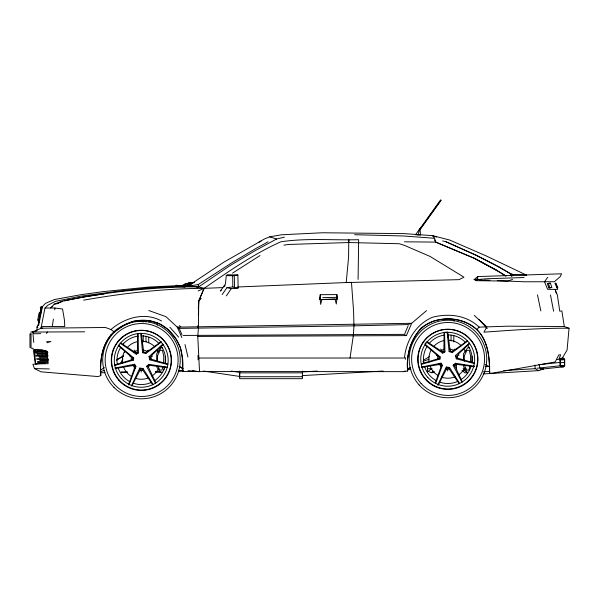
<?xml version="1.0" encoding="UTF-8"?>
<svg xmlns="http://www.w3.org/2000/svg" width="599" height="599" viewBox="0 0 599 599"><rect width="100%" height="100%" fill="white"/><g stroke="black" fill="none" stroke-linecap="round" stroke-linejoin="round"><path stroke-width="0.9" d="M302.383 371.081L302.383 376.734L239.652 376.734L239.682 371.081L239.652 378.688L302.383 378.688L302.383 375.296M197.984 355.432L198.119 359.842M192.346 371.11L199.534 371.642L197.775 336.421L198.404 328.424L198.733 300.855L204.117 288.351C228.736 271.377 253.362 254.103 280.751 241.824C306.389 237.885 332.752 240.416 358.644 239.697L358.09 279.441M141.192 372.061L141.199 370.444L142.951 369.868M447.67 371.013L447.678 369.396L449.43 368.819M444.6 333.141L444.922 351.875L442.728 353.148L427.109 342.471M444.136 332.415L443.852 351.71L442.961 352.212L442.728 353.148M427.401 372.533L427.566 366.296M163.594 362.994L163.722 356.038L162.434 350.325L160.068 350.363L157.395 356.038L157.402 361.257M165.174 363.308L165.309 356.24M470.477 362.125L470.589 356.038L469.302 350.325L466.935 350.363L464.262 356.038L464.27 361.257M472.064 362.425L472.177 356.24M405.366 359.378L405.403 357.603M456.453 368.714L456.543 364.686M198.374 315.591L198.733 301.117L204.117 288.351L222.821 287.587M512.557 279.456L507.443 281.096L476.377 280.676L477.747 276.573L474.176 279.546L476.377 280.676L477.665 279.628L477.747 276.573L561.6 273.788L560.17 276.686L554.397 281.725L524.514 281.785L497.282 280.617M188.588 285.648L188.123 283.08L189.883 283.08L190.385 284.72L190.153 285.648L188.588 285.648L187.846 284.008L188.123 283.08M320.061 299.53L320.263 294.701L336.855 294.588L337.379 299.073L319.791 299.65L320.263 294.701M84.631 331.801L30.721 332.071L36.764 330.85L37.198 326.313L38.156 325.287L41.009 307.774L42.237 306.8L40.957 306.606L42.402 306.628L45.442 303.379L54.442 299.53L80.76 294.73L102.781 291.676L148.26 287.101L174.893 285.798L185.301 286.861L198.628 286.921L204.117 288.351L198.142 290.957M40.957 312.191L39.512 312.296L38.351 316.564L37.804 320.817L39.1 321.304M198.291 308.358L198.733 301.132L201.212 298.399M136.25 354.196L136.482 353.26L137.373 352.766L137.658 333.463L138.129 333.366L138.444 352.923L136.25 354.196L119.95 343.062M564.43 365.442L564.4 359.617L563.629 358.951L561.106 358.921L560.335 359.767L560.312 364.963L561.083 366.094L563.704 366.034L564.43 365.442L560.724 365.832M114.431 365.57L133.532 360.066L133.704 357.97L118.392 345.069M421.689 364.267L440.01 359.018L440.183 356.922L424.871 344.021L425.904 342.688M133.532 360.066L132.693 359.52L132.783 358.487L129.654 355.424L118.168 345.496M440.01 359.018L439.164 358.472L439.254 357.438L436.132 354.376L425.268 344.987M198.501 358.022L404.475 358.022C405.98 340.681 416.11 324.329 432.366 317.29C448.509 313.052 466.733 315.081 479.118 327.136L507.465 326.193L561.84 326.5L564.325 326.597L569.05 328.23L567.081 350.078L561.952 358.674M462.024 370.302L464.846 372.84L467.138 372.84L464.315 370.302L464.472 368.535M563.711 366.798L560.993 366.798L560.102 365.794L560.072 359.145L560.993 358.127L563.711 358.127L564.707 359.145L564.707 366.011L563.711 366.798L540.568 369.239M222.132 294.596L226.909 287.692L231.229 288.688L238.117 287.984L237.87 274.978L227.283 274.746L226.287 275.592L225.426 283.986L220.365 291.069L221.211 290.23M41.301 307.661L40.642 307.422L41.301 307.654L41.114 309.189L38.156 325.287M42.746 328.065L41.009 328.095L41.488 326.492L52.308 326.522L53.386 319.132M54.734 309.893L55.003 308.043L62.558 309.009L64.475 320.3L64.752 326.522L52.308 326.522M350.026 358.022L353.335 335.53L353.972 325.849L353.552 310.671L351.463 282.324L237.691 286.981M38.403 325.107L38.531 324.426M38.957 322.314L39.077 321.633M39.534 319.245L39.661 318.563M40.178 316.265L40.305 315.583M40.65 313.449L40.777 312.768M41.129 310.776L41.256 310.095M64.505 300.893C104.106 292.207 144.778 288.224 185.301 286.861L174.983 286.577L149.031 287.894L118.303 291.196L80.917 296.161L55.632 301.304L47.972 305.146L44.985 308.028L41.009 328.215L32.84 332.071L33.761 342.426M38.598 325.684L42.402 306.628M43.667 362.957L32.923 364.297L34.443 368.587L41.009 371.837L97.981 376.561L100.797 375.625C99.456 356.12 103.994 333.987 123.753 325.242C137.448 317.313 156.084 318.75 167.952 329.457C180.501 340.449 183.99 355.477 182.68 371.56L182.276 358.397L180.576 347.697L176.016 339.169L168.064 329.607L160.098 324.119L148.814 320.443L133.712 321.176L124.083 325.407L114.282 331.921L110.92 329.54L105.506 327.481L41.009 328.215M115.008 368.033L134.648 364.214L134.273 365.353L134.895 366.176L133.772 370.219L128.748 384.034M421.486 366.985L441.126 363.166L440.744 364.304L441.373 365.128L440.25 369.171L435.226 382.986M163.04 366.506L161.992 370.047L159.761 370.047L158.076 366.251M470.17 365.615L468.86 370.047L466.628 370.047L464.27 364.731M189.606 284.008L189.883 283.08M417.982 234.913L419.951 228.616L420.52 235.033L416.312 234.838M182.68 371.56L403.861 371.642L407.739 370.863C405.658 351.291 413.692 328.432 433.406 321.094C448.232 316.594 464.869 319.125 476.684 329.495C488.432 340.292 489.72 358.06 489.645 373.147L492.371 373.184L555.183 361.961L558.777 354.937L560.694 354.773L559.129 358.621M128.957 385.067L135.943 366.386L134.648 364.214M435.705 383.24L442.414 365.338L441.126 363.166M153.187 384.528L143.011 368.46L139.799 368.093L131.653 385.337M459.665 383.48L449.49 367.412L446.27 367.045L437.757 385.03M404.767 333.703L408.189 325.594M197.775 336.421L406.421 335.605L411.663 323.288L426.57 310.604M163.4 370.826L165.114 366.843M131.75 386.198L140.548 369.029L142.173 369.134L143.011 368.46M438.228 385.142L447.026 367.981L448.644 368.078L449.49 367.412M167.78 364.574L149.817 359.864L150.319 358.928L150.124 357.558L149.009 356.622L162.988 344.103M474.258 363.526L456.288 358.816L456.797 357.88L456.595 356.51L455.48 355.574L469.459 343.055M120.406 363.683L122.945 358.988M46.49 333.538L47.433 331.996M226.37 295.884L231.229 288.688M547.621 277.322L544.551 281.8L547.606 289.31L557.729 289.407M133.989 352.789L135.067 351.276L137.695 350.408M148.417 366.91L149.503 365.39M454.349 366.61L456.52 363.586M419.54 229.851L440.812 200.193M415.474 234.793L419.951 228.616M148.23 350.071L147.339 351.276L142.951 349.831M454.708 349.015L453.81 350.228L449.43 348.783M150.124 357.558L152.693 354.316L163.287 344.56M456.595 356.51L459.163 353.268L469.766 343.512M224.026 286.756L225.149 285.371M40.949 309.241L41.908 308.126M479.118 327.136L476.894 329.585C461.754 315.621 437.51 315.523 421.337 327.765C410.457 339.453 405.935 355.492 407.62 371.215M104.174 293.929L83.605 296.962L62.281 301.102L54.284 304.15L50.623 308.006L44.985 308.028M186.506 286.03L188.168 284.353L186.386 286.023M155.478 383.21L146.635 366.348L148.896 364.319L167.181 367.142M461.949 382.162L453.114 365.3L455.375 363.264L474.483 366.214M187.727 286L189.022 284.877M146.635 366.348L149.054 365.248L167.016 367.659M453.114 365.3L455.532 364.199L474.318 366.738M431.707 368.542L428.143 371.35L431.325 372.69L433.167 371.163M434.44 371.672L433.212 372.69L431.325 372.69M140.668 333.261L142.637 352.714L145.857 353.522L161.348 342.036M444.608 332.318L447.139 332.213L449.115 351.665L452.335 352.474L467.819 340.988M52.772 306.351L50.66 308.006L55.003 308.043M184.589 286.195L186.012 285.109L188.767 284.66M555.213 283.686L555.82 283.222L557.826 287.857L557.227 288.314L555.011 283.215L555.82 283.222M175.836 285.289L189.456 286.045L198.254 284.547L231.027 263.283L255.414 248.742L268.142 241.816M160.989 341.715L149.331 350.205L145.325 352.504L143.753 352.145L142.637 352.714M467.46 340.659L455.802 349.15L451.796 351.456L450.223 351.096L449.115 351.665M182.867 286.142L186.139 283.874L193.425 282.683M407.642 369.036L409.918 367.479M232.517 273.137L260.048 255.548M110.92 329.54C124.712 317.71 144.861 311.622 161.58 321.027M190.504 284.375L223.861 262.16L264.548 238.911L269.655 236.86L281.275 234.801L322.419 232.764L403.973 233.61L432.68 235.654L449.677 240.042L486.051 255.855L526.349 275.053L513.972 274.582L510.872 273.885L498.772 266.907L477.425 255.87L445.985 241.741L442.609 240.903M100.49 370.04L104.458 367.629M116.341 360.388L123.476 356.046M181.19 286.142L184.911 283.896L194.121 282.428M407.492 369.546L410.644 367.696M423.261 360.298L429.573 356.6M259.038 242.213L260.999 241.075M555.558 284.48L556.201 284.113L555.43 284.188M556.8 287.34L557.444 286.973L556.673 287.048L557.018 287.842L557.826 287.857M403.861 371.642L405.126 370.931M132.783 358.487L133.704 357.97M439.254 357.438L440.183 356.922M284.473 237.122L276.603 239.008L255.436 250.494L229.829 265.739L198.628 286.921L196.809 287.168M117.112 359.378L123.469 355.941M110.673 335.141L111.466 334.811C101.358 345.9 99.868 361.317 100.797 375.625M57.197 303.543L62.798 301.409M483.183 373.941L538.733 370.631L543.405 368.872L541.563 368.984M423.051 361.392L429.161 359.19M547.419 283.612L550.406 283.17L551.806 287.43L550.87 287.745L548.819 287.872L547.419 283.612L550.406 283.17M548.819 287.872L551.806 287.43M440.632 349.015L441.545 350.228L444.173 349.359M524.484 275.63L526.192 275.083M114.349 365.031L132.693 359.52M556.119 285.768L556.823 285.543M421.606 363.728L439.164 358.472M46.962 342.77L50.915 341.527L46.55 341.715M226.287 275.592L232.667 275.772L237.87 274.978M152.58 356.15L151.128 356.577L151.128 359.378M459.059 355.095L457.599 355.529L457.599 358.329M100.078 371.702L104.421 370.467M41.87 362.665L35.461 363.967L33.072 348.304L31.118 348.214M115.195 368.482L134.273 365.353M421.674 367.434L440.744 364.304M191.89 283.978L190.093 284.285L189.651 283.357L188.191 283.357L194.563 282.301M189.651 283.357L194.203 282.601M83.613 300.159C123.401 293.181 163.692 288.553 204.117 288.351M54.284 304.15L58.335 303.491M283.851 245.178L288.269 244.474L348.79 242.543L399.241 243.733L404.332 245.328L430.089 256.439L463.948 277.172L459.096 279.643L346.215 282.571L348.596 257.038L348.775 239.667L348.79 242.543M226.909 287.692L232.831 286.906L234.523 287.73L238.117 287.984M556.366 359.535L560.072 359.145M560.072 359.632L562.85 359.34M559.773 360.104L564.4 359.617M538.471 364.709L540.32 364.514M542.177 364.319L559.766 362.462M560.05 362.844L564.677 362.358M536.959 368.235L560.102 365.794M477.665 279.628L485.752 278.79L524.08 277.532M44.491 350.752L42.012 350.984L34.57 349.674L35.461 363.967L48.115 363.675L46.969 351.486L41.571 349.651L34.57 349.674L38.111 354.84M483.341 371.807L489.81 371.417M503.669 370.579L535.079 368.67L538.733 370.631M302.405 371.897L317.23 371.066M302.405 375.588L383.038 371.058M408.061 369.65L410.839 369.493M178.667 371.028L183.287 370.781L178.592 370.998M485.19 366.633L489.81 366.483M100.407 372.795L105.08 372.653M322.726 297.628L337.042 297.336L336.301 304.007L335.021 299.156L321.873 299.478L320.675 304.367L320.046 297.688M162.531 347.794L160.802 347.832L156.736 353.59L156.736 361.541M469.399 347.794L467.669 347.832L463.604 353.59L463.604 360.658M40.762 333.658L34.158 333.763L32.84 332.071M183.129 335.44L403.801 334.369L406.421 335.605M155.306 371.927L159.948 371.897M155.5 371.942L161.101 371.904M188.625 284.72L190.385 284.72M181.849 337.537L177.282 327.136L411.663 323.288L407.724 324.576L353.972 325.849L180.089 328.379L177.282 327.136L165.908 316.639L148.754 310.507M569.05 328.23C540.605 328.012 512.212 330.191 483.91 332.16L486.86 326.912L474.243 315.396M37.093 350.879L46.408 350.879M34.877 351.733L46.984 351.733M34.922 352.789L47.965 352.789M37.131 353.492L47.373 353.492M38.965 354.091L47.351 354.091M35.88 355.185L47.987 355.185M35.925 356.135L48.04 356.135M39.931 356.6L47.388 356.6M40.867 357.229L47.388 357.229M37.774 358.322L48.025 358.322M48.077 359.37L36.898 359.37L36.846 358.322M39.968 359.827L48.354 359.827M39.736 360.381L48.122 360.381M47.823 361.474L37.58 361.474L37.625 362.47L47.875 362.47M39.766 362.934L45.359 362.934M427.521 368.714L431.976 368.714M463.192 368.714L465.865 368.714M543.353 368.864L540.635 368.864L539.766 367.861L539.429 364.604M462.787 370.302L464.315 370.302M162.718 372.421L160.345 372.421L156.743 366.843M239.652 372.855L302.383 372.855M38.89 313.928L40.447 313.936M404.437 241.809L435.81 242.108L474.236 258.221L496.564 270.239L506.013 275.997M34.443 368.587L49.29 368.917M354.66 234.711L403.471 235.976L434.537 238.29L435.81 242.108M475.92 279.696L474.176 279.546L476.025 279.606M447.139 332.213L447.685 332.228L450.223 351.096M36.996 327.526L37.857 327.563L37.198 326.343M474.176 279.546L476.025 279.628M484.344 280.018L489.885 280.272M479.402 279.995L485.504 280.519M188.034 370.639L199.534 371.642M192.608 371.058L199.018 371.642M189.456 286.045L198.628 286.921L198.254 284.547M38.351 316.564L39.856 316.759M443.852 351.71L444.922 351.875M137.373 352.766L138.444 352.923M231.214 371.095L239.51 372.331M203.458 371.043L239.51 376.427M40.268 307.639L41.009 307.774M441.373 365.128L442.414 365.338M134.895 366.176L135.943 366.386M433.062 236.118L436.619 237.002M37.902 319.207L39.369 319.574M474.288 363.039L456.797 357.88M167.817 364.087L150.319 358.928M436.282 355.095L437.757 355.529L437.757 359.265M129.803 356.15L131.278 356.577L131.278 360.313M269.655 236.86L276.603 239.008M445.926 368.819L447.678 369.396M139.447 369.868L141.199 370.444M447.895 242.588L477.568 255.855M485.153 364.589L489.346 366.61M477.418 255.855L498.937 266.907M474.243 258.214L496.564 270.239M442.961 352.212L426.788 341.61M136.482 353.26L121.005 343.115M498.78 266.907L510.715 273.885L511.703 276.191M505.803 275.997L496.354 270.239L474.034 258.214L435.6 242.108L434.657 239.967M178.906 366.274L182.875 368.699M179.43 366.536L183.114 368.812M445.985 241.719L447.236 242.535M179.258 325.691L180.793 326.732M513.006 275.615L510.872 273.885L511.883 276.191M177.282 327.136L179.535 329.165L181.991 334.819M476.684 329.495C487.923 340.569 489.712 357.805 489.428 372.877L489.645 373.147M479.133 319.679L487.249 328.552M169.861 327.219L178.629 337.132M446.27 367.045L447.026 367.981M139.799 368.093L140.548 369.029M448.644 368.078L459.171 383.712M142.173 369.134L152.693 384.76M134.154 350.071L136.602 353.417M441.545 350.228L443.08 352.369M438.835 363.586L441.006 366.61M132.903 365.39L135.067 368.422M432.68 235.654L434.537 238.29M555.37 291.129L556.576 293.787M39.122 356.315L40.126 357.79M467.213 372.421L463.611 366.843L463.604 365.076M451.796 351.456L452.335 352.474M145.325 352.504L145.857 353.522M462.331 381.855L454.469 365.091M155.852 382.903L147.998 366.139M555.093 289.384L557.355 295.007L559.751 311.173L561.862 310.963L564.325 326.597M548.362 283.305L549.762 287.565M46.969 351.486L47.493 353.238M455.48 355.574L456.288 358.816M149.009 356.622L149.817 359.864M184.994 344.545L187.936 357.011M143.753 352.145L141.207 333.284M537.468 294.865L540.852 310.941M550.474 294.94L553.596 311.255M45.434 352.804L45.764 354.63M455.375 363.264L455.532 364.199M148.896 364.319L149.054 365.248M123.401 343.197L123.656 345.024M124.42 350.505L124.674 352.339M42.267 352.826L42.522 354.668M43.158 359.273L43.413 361.115M157.133 322.472L157.485 325.235M160.24 346.409L160.592 349.172M336.855 294.588L337.14 299.051M234.321 275.278L234.523 287.73M232.667 275.772L232.831 286.906M197.88 325.676L197.88 327.503M535.079 365.023L535.079 368.67M454.057 319.402L454.057 321.229M453.81 335.403L453.81 341.932M451.062 335.403L451.062 341.003M448.322 334.474L448.322 338.203M157.522 349.524L157.522 351.306M148.979 320.315L148.979 322.142M148.732 337.274L148.732 342.868M145.991 320.315L145.991 322.142M145.991 336.339L145.991 341.932M143.243 335.403L143.243 341.932M142.996 320.315L142.996 322.142M464.629 368.153A19.033 19.033 0 0 1 458.407 375.019M455.12 376.778A19.033 19.033 0 0 1 441.411 377.108M438.064 375.528A19.033 19.033 0 0 1 430.254 366.483M429.011 361.983A19.033 19.033 0 0 1 431.512 349.427M434.38 345.743A19.033 19.033 0 0 1 444.121 340.531M448.756 340.187A19.033 19.033 0 0 1 461.29 345.743M463.663 348.625A19.033 19.033 0 0 1 465.416 351.913M470.941 366.7A24.349 24.349 0 0 1 460.698 379.818M457.681 381.421A24.349 24.349 0 0 1 440.258 382.334M436.349 380.672A24.349 24.349 0 0 1 424.631 366.7M423.807 363.406A24.349 24.349 0 0 1 427.147 346.267M429.124 343.534A24.349 24.349 0 0 1 444.398 335.066M447.782 334.834A24.349 24.349 0 0 1 465.303 342.269M467.482 344.867A24.349 24.349 0 0 1 471.892 362.56M158.57 368.37A19.033 19.033 0 0 1 151.936 376.067M148.642 377.827A19.033 19.033 0 0 1 135.823 378.456M131.585 376.576A19.033 19.033 0 0 1 123.783 367.531M122.533 363.031A19.033 19.033 0 0 1 124.57 351.291M127.909 346.791A19.033 19.033 0 0 1 137.65 341.58M141.364 341.22A19.033 19.033 0 0 1 154.819 346.791M157.185 349.674A19.033 19.033 0 0 1 158.57 352.122M164.463 367.749A24.349 24.349 0 0 1 154.22 380.867M151.203 382.469A24.349 24.349 0 0 1 133.787 383.382M129.878 381.72A24.349 24.349 0 0 1 118.153 367.749M117.337 364.454A24.349 24.349 0 0 1 120.669 347.315M122.653 344.582A24.349 24.349 0 0 1 137.927 336.114M141.312 335.882A24.349 24.349 0 0 1 158.825 343.317M161.004 345.915A24.349 24.349 0 0 1 165.421 363.608M440.415 200.193L419.15 229.851L419.929 229.851L441.201 200.193L440.415 200.193M127.46 372.136L120.961 372.181L127.497 372.136M31.043 333.868L29.95 333.868L29.95 347.39L31.043 347.39L31.043 333.868M421 383.36A36.472 36.472 0 0 0 482.787 370.227A36.472 36.472 0 0 0 440.52 323.28A36.472 36.472 0 0 0 421 383.36M419.135 384.925A38.77 38.77 0 0 0 484.823 370.968A38.77 38.77 0 0 0 439.891 321.064A38.77 38.77 0 0 0 419.135 384.925M425.724 379.13A29.793 29.793 0 0 0 476.198 368.407A29.793 29.793 0 0 0 441.673 330.056A29.793 29.793 0 0 0 425.724 379.13M427.686 377.303A26.94 26.94 0 0 0 473.33 367.599A26.94 26.94 0 0 0 442.107 332.917A26.94 26.94 0 0 0 427.686 377.303M425.485 379.429A30.092 30.092 0 0 0 476.467 368.587A30.092 30.092 0 0 0 441.59 329.854A30.092 30.092 0 0 0 425.485 379.429M113.937 387.328A38.77 38.77 0 0 0 178.876 370.234A38.77 38.77 0 0 0 131.608 322.539A38.77 38.77 0 0 0 113.937 387.328M114.521 384.408A36.472 36.472 0 0 0 176.316 371.275A36.472 36.472 0 0 0 134.041 324.329A36.472 36.472 0 0 0 114.521 384.408M119.246 380.178A29.793 29.793 0 0 0 169.719 369.456A29.793 29.793 0 0 0 135.194 331.112A29.793 29.793 0 0 0 119.246 380.178M121.208 378.351A26.94 26.94 0 0 0 166.851 368.647A26.94 26.94 0 0 0 135.629 333.972A26.94 26.94 0 0 0 121.208 378.351M119.006 380.477A30.092 30.092 0 0 0 169.989 369.635A30.092 30.092 0 0 0 135.112 330.903A30.092 30.092 0 0 0 119.006 380.477"/></g></svg>
